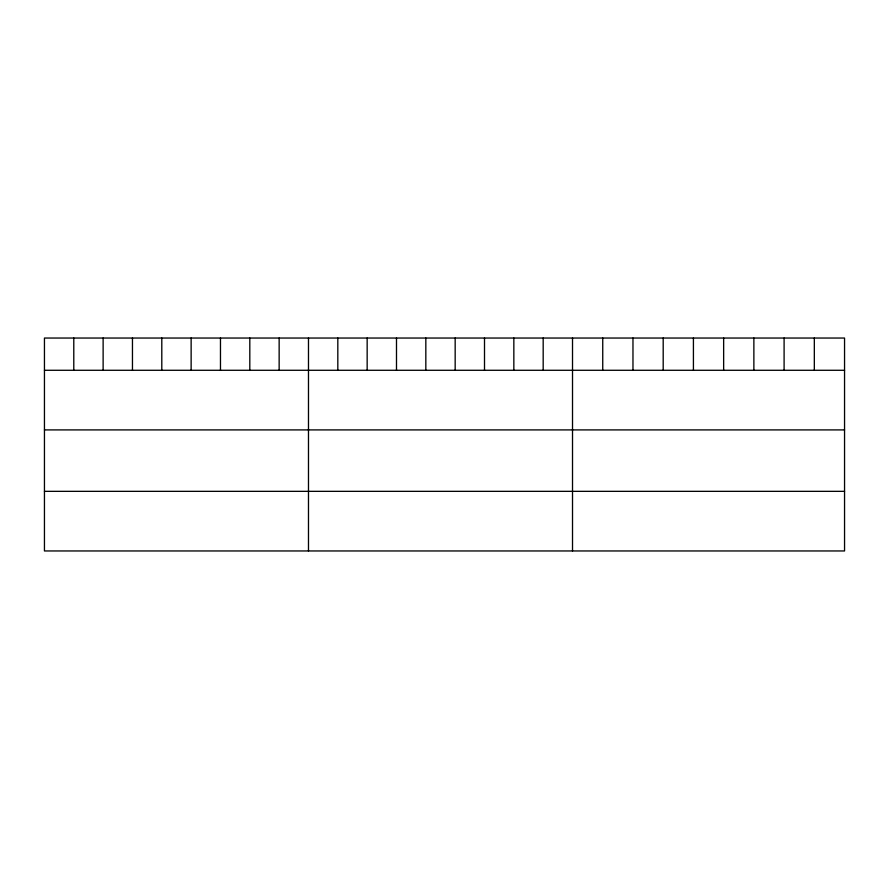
<?xml version="1.0" encoding="UTF-8"?>
<svg xmlns="http://www.w3.org/2000/svg" width="889" height="889" viewBox="0 0 889 889"><rect width="100%" height="100%" fill="white"/><g stroke="black" fill="none" stroke-linecap="round" stroke-linejoin="round"><path stroke-width="1.33" d="M844.55 370.28L844.55 550.958L44.45 550.958L44.45 338.042L844.55 338.042L844.55 370.28L44.45 370.28M44.45 429.909L844.55 429.909M44.45 491.339L844.55 491.339M814.324 338.042L814.324 370.28M784.098 338.042L784.098 370.28M753.872 338.042L753.872 370.28M723.646 338.042L723.646 370.28M693.42 338.042L693.42 370.28M663.194 338.042L663.194 370.28M632.968 338.042L632.968 370.28M602.742 338.042L602.742 370.28M572.516 338.042L572.516 550.958M543.179 338.042L543.179 370.28M513.842 338.042L513.842 370.28M484.505 338.042L484.505 370.28M455.168 338.042L455.168 370.28M425.831 338.042L425.831 370.28M396.494 338.042L396.494 370.28M367.157 338.042L367.157 370.28M337.82 338.042L337.82 370.28M308.483 338.042L308.483 550.958M279.146 338.042L279.146 370.28M249.809 338.042L249.809 370.28M220.472 338.042L220.472 370.28M191.135 338.042L191.135 370.28M161.798 338.042L161.798 370.28M132.461 338.042L132.461 370.28M103.124 338.042L103.124 370.28M73.787 338.042L73.787 370.28"/></g></svg>
